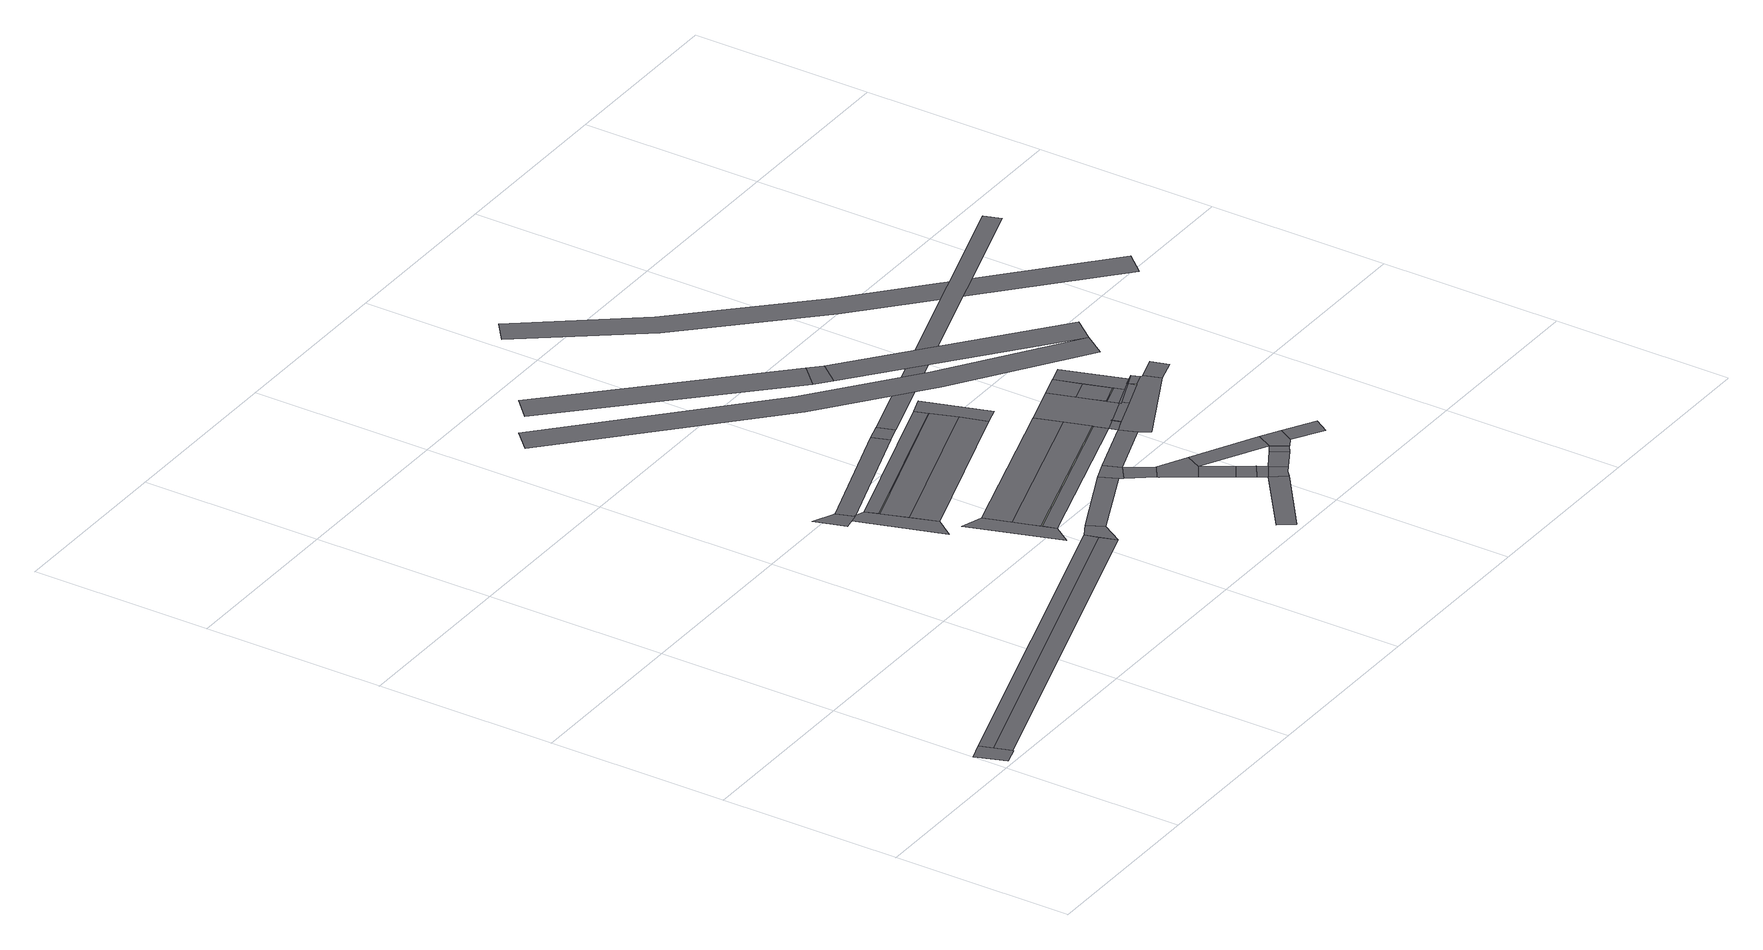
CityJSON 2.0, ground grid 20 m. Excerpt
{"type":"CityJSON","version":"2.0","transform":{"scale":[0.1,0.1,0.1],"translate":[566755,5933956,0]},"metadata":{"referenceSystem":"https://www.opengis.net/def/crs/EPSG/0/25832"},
"CityObjects":{
"road1":{"type":"Road","attributes":{"class":"transportation","name":"Intersection 11827","_createdBy":"webcityeditor","_createdAt":"2026-07-30T19:20:00.000Z","_connectedOsm2streetsRoadIds":["12825","14376","12824"],"_osm2streetsRoadEndpoints":{"12824":"end","12825":"start","14376":"end"},"_osmNodeIds":["4279078306"],"_intersectionControl":"Signed","_verticalProfile":{"placement":"surface","source":"osm_tags","elevationM":0,"osmLayer":0}},"geometry":[{"type":"MultiSurface","lod":"2","boundaries":[[[0,1,2,3,4]]],"semantics":{"surfaces":[{"type":"TrafficArea","function":"intersection","transportationUsage":"intersection","surfaceMaterial":"asphalt","source":"osm2streets","sourceType":"Connection","connectedRoadIds":["12825","14376","12824"],"roadEndpoints":{"12824":"end","12825":"start","14376":"end"},"osmNodeIds":["4279078306"]}],"values":[0]}}]},
"road2":{"type":"Road","attributes":{"class":"transportation","function":"road","name":"osm2streets road 12825","_createdBy":"webcityeditor","_createdAt":"2026-07-30T19:20:00.000Z","_osmWayIds":["363237040"],"_osm2streetsLaneCount":2,"_highwayType":"path","_osmTags":{"highway":"path","name":"osm2streets road 12825","layer":"1"},"_verticalProfile":{"placement":"elevated","source":"osm_tags","osmLayer":1}},"geometry":[{"type":"MultiSurface","lod":"2","boundaries":[[[5,6,7,4]],[[3,8,6,5]]],"semantics":{"surfaces":[{"type":"TrafficArea","function":"bike_lane","trafficDirection":"forward","transportationUsage":"bike_lane","surfaceMaterial":"asphalt","verticalPlacement":"elevated","source":"osm2streets","sourceType":"Biking","sourceSurfaceIndex":0,"osm2streetsLaneIndex":0,"osmWayIds":["363237040"],"allowedModes":["bicycle"]},{"type":"TrafficArea","function":"sidewalk","trafficDirection":"forward","transportationUsage":"sidewalk","surfaceMaterial":"asphalt","verticalPlacement":"elevated","source":"osm2streets","sourceType":"Footway","sourceSurfaceIndex":1,"osm2streetsLaneIndex":1,"osmWayIds":["363237040"],"allowedModes":["pedestrian"]}],"values":[0,1]}}]},
"road3":{"type":"Road","attributes":{"class":"transportation","name":"Intersection 14780","_createdBy":"webcityeditor","_createdAt":"2026-07-30T19:20:00.000Z","_connectedOsm2streetsRoadIds":["18038","18044"],"_osm2streetsRoadEndpoints":{"18038":"end","18044":"start"},"_osmNodeIds":["6545686206"],"_intersectionControl":"Signed","_verticalProfile":{"placement":"surface","source":"osm_tags","elevationM":0,"osmLayer":0}},"geometry":[{"type":"MultiSurface","lod":"2","boundaries":[[[9,10,11,12]]],"semantics":{"surfaces":[{"type":"TrafficArea","function":"intersection","transportationUsage":"intersection","surfaceMaterial":"asphalt","source":"osm2streets","sourceType":"Connection","connectedRoadIds":["18038","18044"],"roadEndpoints":{"18038":"end","18044":"start"},"osmNodeIds":["6545686206"]}],"values":[0]}}]},
"road4":{"type":"Road","attributes":{"class":"transportation","name":"Intersection 2974","_createdBy":"webcityeditor","_createdAt":"2026-07-30T19:20:00.000Z","_connectedOsm2streetsRoadIds":["22602","3642"],"_osm2streetsRoadEndpoints":{"3642":"start","22602":"end"},"_osmNodeIds":["10588207472"],"_intersectionControl":"Signed","_verticalProfile":{"placement":"surface","source":"osm_tags","elevationM":0,"osmLayer":0}},"geometry":[{"type":"MultiSurface","lod":"2","boundaries":[[[13,14,15,16]]],"semantics":{"surfaces":[{"type":"TrafficArea","function":"intersection","transportationUsage":"intersection","surfaceMaterial":"asphalt","source":"osm2streets","sourceType":"Connection","connectedRoadIds":["22602","3642"],"roadEndpoints":{"3642":"start","22602":"end"},"osmNodeIds":["10588207472"]}],"values":[0]}}]},
"road5":{"type":"Road","attributes":{"class":"transportation","name":"Intersection 2977","_createdBy":"webcityeditor","_createdAt":"2026-07-30T19:20:00.000Z","_connectedOsm2streetsRoadIds":["22595","3644"],"_osm2streetsRoadEndpoints":{"3644":"end","22595":"start"},"_osmNodeIds":["10588207490"],"_intersectionControl":"Signed","_verticalProfile":{"placement":"surface","source":"osm_tags","elevationM":0,"osmLayer":0}},"geometry":[{"type":"MultiSurface","lod":"2","boundaries":[[[17,18,19,20]]],"semantics":{"surfaces":[{"type":"TrafficArea","function":"intersection","transportationUsage":"intersection","surfaceMaterial":"asphalt","source":"osm2streets","sourceType":"Connection","connectedRoadIds":["22595","3644"],"roadEndpoints":{"3644":"end","22595":"start"},"osmNodeIds":["10588207490"]}],"values":[0]}}]},
"road6":{"type":"Road","attributes":{"class":"transportation","name":"Intersection 10451","_createdBy":"webcityeditor","_createdAt":"2026-07-30T19:20:00.000Z","_connectedOsm2streetsRoadIds":["18037","12825"],"_osm2streetsRoadEndpoints":{"12825":"end","18037":"start"},"_osmNodeIds":["3674140885"],"_intersectionControl":"Signed","_verticalProfile":{"placement":"surface","source":"osm_tags","elevationM":0,"osmLayer":0}},"geometry":[{"type":"MultiSurface","lod":"2","boundaries":[[[8,21,22,7]]],"semantics":{"surfaces":[{"type":"TrafficArea","function":"intersection","transportationUsage":"intersection","surfaceMaterial":"asphalt","source":"osm2streets","sourceType":"Connection","connectedRoadIds":["18037","12825"],"roadEndpoints":{"12825":"end","18037":"start"},"osmNodeIds":["3674140885"]}],"values":[0]}}]},
"road7":{"type":"Road","attributes":{"class":"transportation","function":"road","name":"osm2streets road 18038","_createdBy":"webcityeditor","_createdAt":"2026-07-30T19:20:00.000Z","_osmWayIds":["696988723"],"_osm2streetsLaneCount":1,"_highwayType":"footway","_osmTags":{"highway":"footway","name":"osm2streets road 18038","layer":"0"},"_verticalProfile":{"placement":"surface","source":"osm_tags","elevationM":0,"osmLayer":0}},"geometry":[{"type":"MultiSurface","lod":"2","boundaries":[[[23,9,12,24]]],"semantics":{"surfaces":[{"type":"TrafficArea","function":"sidewalk","trafficDirection":"forward","transportationUsage":"sidewalk","surfaceMaterial":"asphalt","verticalPlacement":"surface","roadElevation":0,"source":"osm2streets","sourceType":"Footway","sourceSurfaceIndex":0,"osm2streetsLaneIndex":0,"osmWayIds":["696988723"],"allowedModes":["pedestrian"]}],"values":[0]}}]},
"road8":{"type":"Road","attributes":{"class":"transportation","function":"road","name":"osm2streets road 18037","_createdBy":"webcityeditor","_createdAt":"2026-07-30T19:20:00.000Z","_osmWayIds":["696988722"],"_osm2streetsLaneCount":1,"_highwayType":"footway","_osmTags":{"highway":"footway","name":"osm2streets road 18037","layer":"0"},"_verticalProfile":{"placement":"surface","source":"osm_tags","elevationM":0,"osmLayer":0}},"geometry":[{"type":"MultiSurface","lod":"2","boundaries":[[[21,25,26,22]]],"semantics":{"surfaces":[{"type":"TrafficArea","function":"sidewalk","trafficDirection":"forward","transportationUsage":"sidewalk","surfaceMaterial":"paving_stones","verticalPlacement":"surface","roadElevation":0,"source":"osm2streets","sourceType":"Footway","sourceSurfaceIndex":0,"osm2streetsLaneIndex":0,"osmWayIds":["696988722"],"allowedModes":["pedestrian"]}],"values":[0]}}]},
"road9":{"type":"Road","attributes":{"class":"transportation","function":"road","name":"Altmannbrücke","_createdBy":"webcityeditor","_createdAt":"2026-07-30T19:20:00.000Z","_osmWayIds":["1135854787"],"_osm2streetsLaneCount":4,"_highwayType":"secondary","_osmTags":{"highway":"secondary","name":"Altmannbrücke","layer":"0"},"_verticalProfile":{"placement":"surface","source":"osm_tags","elevationM":0,"osmLayer":0}},"geometry":[{"type":"MultiSurface","lod":"2","boundaries":[[[27,28,14,29]],[[30,31,28,27]],[[32,33,31,30]],[[34,15,33,32]]],"semantics":{"surfaces":[{"type":"TrafficArea","function":"driving_lane","trafficDirection":"forward","transportationUsage":"car_lane","surfaceMaterial":"asphalt","maxspeed":30,"verticalPlacement":"surface","roadElevation":0,"source":"osm2streets","sourceType":"Driving","sourceSurfaceIndex":0,"osm2streetsLaneIndex":0,"osmWayIds":["1135854787"],"allowedModes":["car"]},{"type":"TrafficArea","function":"driving_lane","trafficDirection":"forward","transportationUsage":"car_lane","surfaceMaterial":"asphalt","maxspeed":30,"verticalPlacement":"surface","roadElevation":0,"source":"osm2streets","sourceType":"Driving","sourceSurfaceIndex":1,"osm2streetsLaneIndex":1,"osmWayIds":["1135854787"],"allowedModes":["car"]},{"type":"AuxiliaryTrafficArea","function":"median","trafficDirection":"forward","transportationUsage":"median","surfaceMaterial":"asphalt","maxspeed":30,"verticalPlacement":"surface","roadElevation":0,"source":"osm2streets","sourceType":"Buffer(Curb)","sourceSurfaceIndex":2,"osm2streetsLaneIndex":2,"osmWayIds":["1135854787"],"osm2streetsPropertiesJson":"{\"allowed_turns\":[],\"direction\":\"Forward\",\"index\":2,\"layer\":0,\"osm_way_ids\":[1135854787],\"road\":22602,\"speed_limit\":\"Some(Speed(8.3333))\",\"type\":\"Buffer(Curb)\",\"width\":0.1}"},{"type":"TrafficArea","function":"sidewalk","trafficDirection":"forward","transportationUsage":"sidewalk","surfaceMaterial":"asphalt","maxspeed":30,"verticalPlacement":"surface","roadElevation":0,"source":"osm2streets","sourceType":"Sidewalk","sourceSurfaceIndex":3,"osm2streetsLaneIndex":3,"osmWayIds":["1135854787"],"allowedModes":["pedestrian"]}],"values":[0,1,2,3]}}]},
"road10":{"type":"Road","attributes":{"class":"transportation","function":"road","name":"Altmannbrücke","_createdBy":"webcityeditor","_createdAt":"2026-07-30T19:20:00.000Z","_osmWayIds":["1135854782"],"_osm2streetsLaneCount":4,"_highwayType":"secondary","_osmTags":{"highway":"secondary","name":"Altmannbrücke","layer":"0"},"_verticalProfile":{"placement":"surface","source":"osm_tags","elevationM":0,"osmLayer":0}},"geometry":[{"type":"MultiSurface","lod":"2","boundaries":[[[35,36,37,19]],[[38,39,36,35]],[[40,41,39,38]],[[18,42,41,40]]],"semantics":{"surfaces":[{"type":"TrafficArea","function":"driving_lane","trafficDirection":"forward","transportationUsage":"car_lane","surfaceMaterial":"asphalt","maxspeed":30,"verticalPlacement":"surface","roadElevation":0,"source":"osm2streets","sourceType":"Driving","sourceSurfaceIndex":0,"osm2streetsLaneIndex":0,"osmWayIds":["1135854782"],"allowedModes":["car"]},{"type":"TrafficArea","function":"driving_lane","trafficDirection":"forward","transportationUsage":"car_lane","surfaceMaterial":"asphalt","maxspeed":30,"verticalPlacement":"surface","roadElevation":0,"source":"osm2streets","sourceType":"Driving","sourceSurfaceIndex":1,"osm2streetsLaneIndex":1,"osmWayIds":["1135854782"],"allowedModes":["car"]},{"type":"AuxiliaryTrafficArea","function":"median","trafficDirection":"forward","transportationUsage":"median","surfaceMaterial":"asphalt","maxspeed":30,"verticalPlacement":"surface","roadElevation":0,"source":"osm2streets","sourceType":"Buffer(Curb)","sourceSurfaceIndex":2,"osm2streetsLaneIndex":2,"osmWayIds":["1135854782"],"osm2streetsPropertiesJson":"{\"allowed_turns\":[],\"direction\":\"Forward\",\"index\":2,\"layer\":0,\"osm_way_ids\":[1135854782],\"road\":22595,\"speed_limit\":\"Some(Speed(8.3333))\",\"type\":\"Buffer(Curb)\",\"width\":0.1}"},{"type":"TrafficArea","function":"sidewalk","trafficDirection":"forward","transportationUsage":"sidewalk","surfaceMaterial":"asphalt","maxspeed":30,"verticalPlacement":"surface","roadElevation":0,"source":"osm2streets","sourceType":"Sidewalk","sourceSurfaceIndex":3,"osm2streetsLaneIndex":3,"osmWayIds":["1135854782"],"allowedModes":["pedestrian"]}],"values":[0,1,2,3]}}]},
"road11":{"type":"Road","attributes":{"class":"transportation","function":"road","name":"osm2streets road 14372","_createdBy":"webcityeditor","_createdAt":"2026-07-30T19:20:00.000Z","_osmWayIds":["428807463"],"_osm2streetsLaneCount":1,"_highwayType":"footway","_osmTags":{"highway":"footway","name":"osm2streets road 14372","layer":"0"},"_verticalProfile":{"placement":"surface","source":"osm_tags","elevationM":0,"osmLayer":0}},"geometry":[{"type":"MultiSurface","lod":"2","boundaries":[[[43,44,45,46]]],"semantics":{"surfaces":[{"type":"TrafficArea","function":"sidewalk","trafficDirection":"forward","transportationUsage":"sidewalk","surfaceMaterial":"paving_stones","verticalPlacement":"surface","roadElevation":0,"source":"osm2streets","sourceType":"Footway","sourceSurfaceIndex":0,"osm2streetsLaneIndex":0,"osmWayIds":["428807463"],"allowedModes":["pedestrian"]}],"values":[0]}}]},
"road12":{"type":"Road","attributes":{"class":"transportation","name":"Intersection 10453","_createdBy":"webcityeditor","_createdAt":"2026-07-30T19:20:00.000Z","_connectedOsm2streetsRoadIds":["18051","12829","18037"],"_osm2streetsRoadEndpoints":{"12829":"start","18037":"end","18051":"start"},"_osmNodeIds":["3674140891"],"_intersectionControl":"Signed","_verticalProfile":{"placement":"surface","source":"osm_tags","elevationM":0,"osmLayer":0}},"geometry":[{"type":"MultiSurface","lod":"2","boundaries":[[[26,25,47,48,49]]],"semantics":{"surfaces":[{"type":"TrafficArea","function":"intersection","transportationUsage":"intersection","surfaceMaterial":"asphalt","source":"osm2streets","sourceType":"Connection","connectedRoadIds":["18051","12829","18037"],"roadEndpoints":{"12829":"start","18037":"end","18051":"start"},"osmNodeIds":["3674140891"]}],"values":[0]}}]},
"road13":{"type":"Road","attributes":{"class":"transportation","function":"road","name":"osm2streets road 12829","_createdBy":"webcityeditor","_createdAt":"2026-07-30T19:20:00.000Z","_osmWayIds":["363237043"],"_osm2streetsLaneCount":1,"_highwayType":"footway","_osmTags":{"highway":"footway","name":"osm2streets road 12829","layer":"0"},"_verticalProfile":{"placement":"surface","source":"osm_tags","elevationM":0,"osmLayer":0}},"geometry":[{"type":"MultiSurface","lod":"2","boundaries":[[[47,50,51,48]]],"semantics":{"surfaces":[{"type":"TrafficArea","function":"sidewalk","trafficDirection":"forward","transportationUsage":"sidewalk","surfaceMaterial":"paving_stones","verticalPlacement":"surface","roadElevation":0,"source":"osm2streets","sourceType":"Footway","sourceSurfaceIndex":0,"osm2streetsLaneIndex":0,"osmWayIds":["363237043"],"allowedModes":["pedestrian"]}],"values":[0]}}]},
"road14":{"type":"Road","attributes":{"class":"transportation","name":"Intersection 14779","_createdBy":"webcityeditor","_createdAt":"2026-07-30T19:20:00.000Z","_connectedOsm2streetsRoadIds":["18047","18038"],"_osm2streetsRoadEndpoints":{"18038":"start","18047":"end"},"_osmNodeIds":["6545686208"],"_intersectionControl":"Signed","_verticalProfile":{"placement":"surface","source":"osm_tags","elevationM":0,"osmLayer":0}},"geometry":[{"type":"MultiSurface","lod":"2","boundaries":[[[24,52,53,23]]],"semantics":{"surfaces":[{"type":"TrafficArea","function":"intersection","transportationUsage":"intersection","surfaceMaterial":"asphalt","source":"osm2streets","sourceType":"Connection","connectedRoadIds":["18047","18038"],"roadEndpoints":{"18038":"start","18047":"end"},"osmNodeIds":["6545686208"]}],"values":[0]}}]},
"road15":{"type":"Road","attributes":{"class":"transportation","name":"Intersection 12635","_createdBy":"webcityeditor","_createdAt":"2026-07-30T19:20:00.000Z","_connectedOsm2streetsRoadIds":["12829","12830","15281"],"_osm2streetsRoadEndpoints":{"12829":"end","12830":"start","15281":"start"},"_osmNodeIds":["4924237264"],"_intersectionControl":"Signed","_verticalProfile":{"placement":"surface","source":"osm_tags","elevationM":0,"osmLayer":0}},"geometry":[{"type":"MultiSurface","lod":"2","boundaries":[[[54,55,56,57,51,50]]],"semantics":{"surfaces":[{"type":"TrafficArea","function":"intersection","transportationUsage":"intersection","surfaceMaterial":"asphalt","source":"osm2streets","sourceType":"Connection","connectedRoadIds":["12829","12830","15281"],"roadEndpoints":{"12829":"end","12830":"start","15281":"start"},"osmNodeIds":["4924237264"]}],"values":[0]}}]},
"road16":{"type":"Road","attributes":{"class":"transportation","function":"road","name":"Berlin-Hamburger Bahn","_createdBy":"webcityeditor","_createdAt":"2026-07-30T19:20:00.000Z","_osmWayIds":["28679282"],"_osm2streetsLaneCount":1,"_highwayType":"rail","_osmTags":{"highway":"rail","name":"Berlin-Hamburger Bahn","layer":"0"},"_verticalProfile":{"placement":"surface","source":"osm_tags","elevationM":0,"osmLayer":0}},"geometry":[{"type":"MultiSurface","lod":"2","boundaries":[[[58,59,60,61]]],"semantics":{"surfaces":[{"type":"TrafficArea","function":"driving_lane","trafficDirection":"forward","transportationUsage":"car_lane","surfaceMaterial":"asphalt","verticalPlacement":"surface","roadElevation":0,"source":"osm2streets","sourceType":"LightRail","sourceSurfaceIndex":0,"osm2streetsLaneIndex":0,"osmWayIds":["28679282"],"allowedModes":["car"]}],"values":[0]}}]},
"road17":{"type":"Road","attributes":{"class":"transportation","function":"road","name":"osm2streets road 15281","_createdBy":"webcityeditor","_createdAt":"2026-07-30T19:20:00.000Z","_osmWayIds":["501691364"],"_osm2streetsLaneCount":1,"_highwayType":"steps","_osmTags":{"highway":"steps","name":"osm2streets road 15281","layer":"0"},"_verticalProfile":{"placement":"surface","source":"osm_tags","elevationM":0,"osmLayer":0}},"geometry":[{"type":"MultiSurface","lod":"2","boundaries":[[[55,62,63,56]]],"semantics":{"surfaces":[{"type":"TrafficArea","function":"sidewalk","trafficDirection":"forward","transportationUsage":"sidewalk","surfaceMaterial":"paving_stones","verticalPlacement":"surface","roadElevation":0,"source":"osm2streets","sourceType":"Footway","sourceSurfaceIndex":0,"osm2streetsLaneIndex":0,"osmWayIds":["501691364"],"allowedModes":["pedestrian"]}],"values":[0]}}]},
"road18":{"type":"Road","attributes":{"class":"transportation","name":"Intersection 12636","_createdBy":"webcityeditor","_createdAt":"2026-07-30T19:20:00.000Z","_connectedOsm2streetsRoadIds":["15281","15282"],"_osm2streetsRoadEndpoints":{"15281":"end","15282":"start"},"_osmNodeIds":["4924237263"],"_intersectionControl":"Signed","_verticalProfile":{"placement":"surface","source":"osm_tags","elevationM":0,"osmLayer":0}},"geometry":[{"type":"MultiSurface","lod":"2","boundaries":[[[62,64,65,63]]],"semantics":{"surfaces":[{"type":"TrafficArea","function":"intersection","transportationUsage":"intersection","surfaceMaterial":"asphalt","source":"osm2streets","sourceType":"Connection","connectedRoadIds":["15281","15282"],"roadEndpoints":{"15281":"end","15282":"start"},"osmNodeIds":["4924237263"]}],"values":[0]}}]},
"road19":{"type":"Road","attributes":{"class":"transportation","function":"road","name":"osm2streets road 15282","_createdBy":"webcityeditor","_createdAt":"2026-07-30T19:20:00.000Z","_osmWayIds":["501691365"],"_osm2streetsLaneCount":1,"_highwayType":"footway","_osmTags":{"highway":"footway","name":"osm2streets road 15282","layer":"0"},"_verticalProfile":{"placement":"surface","source":"osm_tags","elevationM":0,"osmLayer":0}},"geometry":[{"type":"MultiSurface","lod":"2","boundaries":[[[64,45,66,65]]],"semantics":{"surfaces":[{"type":"TrafficArea","function":"sidewalk","trafficDirection":"forward","transportationUsage":"sidewalk","surfaceMaterial":"paving_stones","verticalPlacement":"surface","roadElevation":0,"source":"osm2streets","sourceType":"Footway","sourceSurfaceIndex":0,"osm2streetsLaneIndex":0,"osmWayIds":["501691365"],"allowedModes":["pedestrian"]}],"values":[0]}}]},
"road20":{"type":"Road","attributes":{"class":"transportation","function":"road","name":"osm2streets road 18051","_createdBy":"webcityeditor","_createdAt":"2026-07-30T19:20:00.000Z","_osmWayIds":["696988729"],"_osm2streetsLaneCount":1,"_highwayType":"footway","_osmTags":{"highway":"footway","name":"osm2streets road 18051","layer":"0"},"_verticalProfile":{"placement":"surface","source":"osm_tags","elevationM":0,"osmLayer":0}},"geometry":[{"type":"MultiSurface","lod":"2","boundaries":[[[48,67,68,49]]],"semantics":{"surfaces":[{"type":"TrafficArea","function":"sidewalk","trafficDirection":"forward","transportationUsage":"sidewalk","surfaceMaterial":"asphalt","verticalPlacement":"surface","roadElevation":0,"source":"osm2streets","sourceType":"Footway","sourceSurfaceIndex":0,"osm2streetsLaneIndex":0,"osmWayIds":["696988729"],"allowedModes":["pedestrian"]}],"values":[0]}}]},
"road21":{"type":"Road","attributes":{"class":"transportation","name":"Intersection 12637","_createdBy":"webcityeditor","_createdAt":"2026-07-30T19:20:00.000Z","_connectedOsm2streetsRoadIds":["15282","14373","14372"],"_osm2streetsRoadEndpoints":{"14372":"end","14373":"start","15282":"end"},"_osmNodeIds":["583203496"],"_intersectionControl":"Signed","_verticalProfile":{"placement":"surface","source":"osm_tags","elevationM":0,"osmLayer":0}},"geometry":[{"type":"MultiSurface","lod":"2","boundaries":[[[44,69,70,66,45]]],"semantics":{"surfaces":[{"type":"TrafficArea","function":"intersection","transportationUsage":"intersection","surfaceMaterial":"asphalt","source":"osm2streets","sourceType":"Connection","connectedRoadIds":["15282","14373","14372"],"roadEndpoints":{"14372":"end","14373":"start","15282":"end"},"osmNodeIds":["583203496"]}],"values":[0]}}]},
"road22":{"type":"Road","attributes":{"class":"transportation","function":"road","name":"osm2streets road 3178","_createdBy":"webcityeditor","_createdAt":"2026-07-30T19:20:00.000Z","_osmWayIds":["28679283"],"_osm2streetsLaneCount":1,"_highwayType":"rail","_osmTags":{"highway":"rail","name":"osm2streets road 3178","layer":"0"},"_verticalProfile":{"placement":"surface","source":"osm_tags","elevationM":0,"osmLayer":0}},"geometry":[{"type":"MultiSurface","lod":"2","boundaries":[[[71,72,73,74,75,76,77,78]]],"semantics":{"surfaces":[{"type":"TrafficArea","function":"driving_lane","trafficDirection":"forward","transportationUsage":"car_lane","surfaceMaterial":"asphalt","verticalPlacement":"surface","roadElevation":0,"source":"osm2streets","sourceType":"LightRail","sourceSurfaceIndex":0,"osm2streetsLaneIndex":0,"osmWayIds":["28679283"],"allowedModes":["car"]}],"values":[0]}}]},
"road23":{"type":"Road","attributes":{"class":"transportation","name":"Intersection 18715","_createdBy":"webcityeditor","_createdAt":"2026-07-30T19:20:00.000Z","_connectedOsm2streetsRoadIds":["22604","22602"],"_osm2streetsRoadEndpoints":{"22602":"start","22604":"end"},"_osmNodeIds":["10588207474"],"_intersectionControl":"Signed","_verticalProfile":{"placement":"surface","source":"osm_tags","elevationM":0,"osmLayer":0}},"geometry":[{"type":"MultiSurface","lod":"2","boundaries":[[[29,79,80,34]]],"semantics":{"surfaces":[{"type":"TrafficArea","function":"intersection","transportationUsage":"intersection","surfaceMaterial":"asphalt","source":"osm2streets","sourceType":"Connection","connectedRoadIds":["22604","22602"],"roadEndpoints":{"22602":"start","22604":"end"},"osmNodeIds":["10588207474"]}],"values":[0]}}]},
"road24":{"type":"Road","attributes":{"class":"transportation","function":"road","name":"osm2streets road 14373","_createdBy":"webcityeditor","_createdAt":"2026-07-30T19:20:00.000Z","_osmWayIds":["428807463"],"_osm2streetsLaneCount":1,"_highwayType":"footway","_osmTags":{"highway":"footway","name":"osm2streets road 14373","layer":"0"},"_verticalProfile":{"placement":"surface","source":"osm_tags","elevationM":0,"osmLayer":0}},"geometry":[{"type":"MultiSurface","lod":"2","boundaries":[[[70,81,82,66]]],"semantics":{"surfaces":[{"type":"TrafficArea","function":"sidewalk","trafficDirection":"forward","transportationUsage":"sidewalk","surfaceMaterial":"paving_stones","verticalPlacement":"surface","roadElevation":0,"source":"osm2streets","sourceType":"Footway","sourceSurfaceIndex":0,"osm2streetsLaneIndex":0,"osmWayIds":["428807463"],"allowedModes":["pedestrian"]}],"values":[0]}}]},
"road25":{"type":"Road","attributes":{"class":"transportation","function":"road","name":"osm2streets road 12830","_createdBy":"webcityeditor","_createdAt":"2026-07-30T19:20:00.000Z","_osmWayIds":["363237043"],"_osm2streetsLaneCount":1,"_highwayType":"footway","_osmTags":{"highway":"footway","name":"osm2streets road 12830","layer":"0"},"_verticalProfile":{"placement":"surface","source":"osm_tags","elevationM":0,"osmLayer":0}},"geometry":[{"type":"MultiSurface","lod":"2","boundaries":[[[56,83,84,57]]],"semantics":{"surfaces":[{"type":"TrafficArea","function":"sidewalk","trafficDirection":"forward","transportationUsage":"sidewalk","surfaceMaterial":"paving_stones","verticalPlacement":"surface","roadElevation":0,"source":"osm2streets","sourceType":"Footway","sourceSurfaceIndex":0,"osm2streetsLaneIndex":0,"osmWayIds":["363237043"],"allowedModes":["pedestrian"]}],"values":[0]}}]},
"road26":{"type":"Road","attributes":{"class":"transportation","name":"Intersection 3964","_createdBy":"webcityeditor","_createdAt":"2026-07-30T19:20:00.000Z","_connectedOsm2streetsRoadIds":["4721","14373"],"_osm2streetsRoadEndpoints":{"4721":"start","14373":"end"},"_osmNodeIds":["583203506"],"_intersectionControl":"Signed","_verticalProfile":{"placement":"surface","source":"osm_tags","elevationM":0,"osmLayer":0}},"geometry":[{"type":"MultiSurface","lod":"2","boundaries":[[[83,82,81,85]]],"semantics":{"surfaces":[{"type":"TrafficArea","function":"intersection","transportationUsage":"intersection","surfaceMaterial":"asphalt","source":"osm2streets","sourceType":"Connection","connectedRoadIds":["4721","14373"],"roadEndpoints":{"4721":"start","14373":"end"},"osmNodeIds":["583203506"]}],"values":[0]}}]},
"road27":{"type":"Road","attributes":{"class":"transportation","function":"road","name":"osm2streets road 4721","_createdBy":"webcityeditor","_createdAt":"2026-07-30T19:20:00.000Z","_osmWayIds":["45816944"],"_osm2streetsLaneCount":1,"_highwayType":"footway","_osmTags":{"highway":"footway","name":"osm2streets road 4721","layer":"0"},"_verticalProfile":{"placement":"surface","source":"osm_tags","elevationM":0,"osmLayer":0}},"geometry":[{"type":"MultiSurface","lod":"2","boundaries":[[[85,86,83]]],"semantics":{"surfaces":[{"type":"TrafficArea","function":"sidewalk","trafficDirection":"forward","transportationUsage":"sidewalk","surfaceMaterial":"paving_stones","verticalPlacement":"surface","roadElevation":0,"source":"osm2streets","sourceType":"Footway","sourceSurfaceIndex":0,"osm2streetsLaneIndex":0,"osmWayIds":["45816944"],"allowedModes":["pedestrian"]}],"values":[0]}}]},
"road28":{"type":"Road","attributes":{"class":"transportation","name":"Intersection 2570","_createdBy":"webcityeditor","_createdAt":"2026-07-30T19:20:00.000Z","_connectedOsm2streetsRoadIds":["3177","11639"],"_osm2streetsRoadEndpoints":{"3177":"end","11639":"start"},"_osmNodeIds":["986373166"],"_intersectionControl":"Signed","_verticalProfile":{"placement":"surface","source":"osm_tags","elevationM":0,"osmLayer":0}},"geometry":[{"type":"MultiSurface","lod":"2","boundaries":[[[59,87,88,60]]],"semantics":{"surfaces":[{"type":"TrafficArea","function":"intersection","transportationUsage":"intersection","surfaceMaterial":"asphalt","source":"osm2streets","sourceType":"Connection","connectedRoadIds":["3177","11639"],"roadEndpoints":{"3177":"end","11639":"start"},"osmNodeIds":["986373166"]}],"values":[0]}}]},
"road29":{"type":"Road","attributes":{"class":"transportation","name":"Intersection 10454","_createdBy":"webcityeditor","_createdAt":"2026-07-30T19:20:00.000Z","_connectedOsm2streetsRoadIds":["12830","4722","4721"],"_osm2streetsRoadEndpoints":{"4721":"end","4722":"start","12830":"end"},"_osmNodeIds":["583203507"],"_intersectionControl":"Signed","_verticalProfile":{"placement":"surface","source":"osm_tags","elevationM":0,"osmLayer":0}},"geometry":[{"type":"MultiSurface","lod":"2","boundaries":[[[86,89,90,84,83]]],"semantics":{"surfaces":[{"type":"TrafficArea","function":"intersection","transportationUsage":"intersection","surfaceMaterial":"asphalt","source":"osm2streets","sourceType":"Connection","connectedRoadIds":["12830","4722","4721"],"roadEndpoints":{"4721":"end","4722":"start","12830":"end"},"osmNodeIds":["583203507"]}],"values":[0]}}]},
"road30":{"type":"Road","attributes":{"class":"transportation","name":"Intersection 14759","_createdBy":"webcityeditor","_createdAt":"2026-07-30T19:20:00.000Z","_connectedOsm2streetsRoadIds":["22596","18003","22595"],"_osm2streetsRoadEndpoints":{"18003":"end","22595":"end","22596":"start"},"_osmNodeIds":["10588207462"],"_intersectionControl":"Signed","_verticalProfile":{"placement":"surface","source":"osm_tags","elevationM":0,"osmLayer":0}},"geometry":[{"type":"MultiSurface","lod":"2","boundaries":[[[37,42,91,92,93]]],"semantics":{"surfaces":[{"type":"TrafficArea","function":"intersection","transportationUsage":"intersection","surfaceMaterial":"asphalt","source":"osm2streets","sourceType":"Fork","connectedRoadIds":["22596","18003","22595"],"roadEndpoints":{"18003":"end","22595":"end","22596":"start"},"osmNodeIds":["10588207462"]}],"values":[0]}}]},
"road31":{"type":"Road","attributes":{"class":"transportation","function":"road","name":"osm2streets road 4722","_createdBy":"webcityeditor","_createdAt":"2026-07-30T19:20:00.000Z","_osmWayIds":["45816944"],"_osm2streetsLaneCount":1,"_highwayType":"footway","_osmTags":{"highway":"footway","name":"osm2streets road 4722","layer":"0"},"_verticalProfile":{"placement":"surface","source":"osm_tags","elevationM":0,"osmLayer":0}},"geometry":[{"type":"MultiSurface","lod":"2","boundaries":[[[89,94,95,90]]],"semantics":{"surfaces":[{"type":"TrafficArea","function":"sidewalk","trafficDirection":"forward","transportationUsage":"sidewalk","surfaceMaterial":"paving_stones","verticalPlacement":"surface","roadElevation":0,"source":"osm2streets","sourceType":"Footway","sourceSurfaceIndex":0,"osm2streetsLaneIndex":0,"osmWayIds":["45816944"],"allowedModes":["pedestrian"]}],"values":[0]}}]},
"road32":{"type":"Road","attributes":{"class":"transportation","function":"road","name":"Münzstraße","_createdBy":"webcityeditor","_createdAt":"2026-07-30T19:20:00.000Z","_osmWayIds":["696163006"],"_osm2streetsLaneCount":6,"_highwayType":"residential","_osmTags":{"highway":"residential","name":"Münzstraße","layer":"0"},"_verticalProfile":{"placement":"surface","source":"osm_tags","elevationM":0,"osmLayer":0}},"geometry":[{"type":"MultiSurface","lod":"2","boundaries":[[[96,97,42,68]],[[98,99,97,96]],[[100,101,99,98]],[[102,103,101,100]],[[104,105,103,102]],[[106,91,105,104]]],"semantics":{"surfaces":[{"type":"TrafficArea","function":"sidewalk","trafficDirection":"backward","transportationUsage":"sidewalk","surfaceMaterial":"paving_stones","maxspeed":30,"verticalPlacement":"surface","roadElevation":0,"source":"osm2streets","sourceType":"Sidewalk","sourceSurfaceIndex":0,"osm2streetsLaneIndex":0,"osmWayIds":["696163006"],"allowedModes":["pedestrian"]},{"type":"AuxiliaryTrafficArea","function":"median","trafficDirection":"backward","transportationUsage":"median","surfaceMaterial":"asphalt","maxspeed":30,"verticalPlacement":"surface","roadElevation":0,"source":"osm2streets","sourceType":"Buffer(Curb)","sourceSurfaceIndex":1,"osm2streetsLaneIndex":1,"osmWayIds":["696163006"],"osm2streetsPropertiesJson":"{\"allowed_turns\":[],\"direction\":\"Backward\",\"index\":1,\"layer\":0,\"osm_way_ids\":[696163006],\"road\":18003,\"speed_limit\":\"Some(Speed(8.3333))\",\"type\":\"Buffer(Curb)\",\"width\":0.1}"},{"type":"TrafficArea","function":"driving_lane","trafficDirection":"backward","transportationUsage":"car_lane","surfaceMaterial":"asphalt","maxspeed":30,"verticalPlacement":"surface","roadElevation":0,"source":"osm2streets","sourceType":"Driving","sourceSurfaceIndex":2,"osm2streetsLaneIndex":2,"osmWayIds":["696163006"],"allowedModes":["car"]},{"type":"TrafficArea","function":"driving_lane","trafficDirection":"forward","transportationUsage":"car_lane","surfaceMaterial":"asphalt","maxspeed":30,"verticalPlacement":"surface","roadElevation":0,"source":"osm2streets","sourceType":"Driving","sourceSurfaceIndex":3,"osm2streetsLaneIndex":3,"osmWayIds":["696163006"],"allowedModes":["car"]},{"type":"AuxiliaryTrafficArea","function":"median","trafficDirection":"forward","transportationUsage":"median","surfaceMaterial":"asphalt","maxspeed":30,"verticalPlacement":"surface","roadElevation":0,"source":"osm2streets","sourceType":"Buffer(Curb)","sourceSurfaceIndex":4,"osm2streetsLaneIndex":4,"osmWayIds":["696163006"],"osm2streetsPropertiesJson":"{\"allowed_turns\":[],\"direction\":\"Forward\",\"index\":4,\"layer\":0,\"osm_way_ids\":[696163006],\"road\":18003,\"speed_limit\":\"Some(Speed(8.3333))\",\"type\":\"Buffer(Curb)\",\"width\":0.1}"},{"type":"TrafficArea","function":"sidewalk","trafficDirection":"forward","transportationUsage":"sidewalk","surfaceMaterial":"paving_stones","maxspeed":30,"verticalPlacement":"surface","roadElevation":0,"source":"osm2streets","sourceType":"Sidewalk","sourceSurfaceIndex":5,"osm2streetsLaneIndex":5,"osmWayIds":["696163006"],"allowedModes":["pedestrian"]}],"values":[0,1,2,3,4,5]}}]},
"road33":{"type":"Road","attributes":{"class":"transportation","name":"Intersection 14788","_createdBy":"webcityeditor","_createdAt":"2026-07-30T19:20:00.000Z","_connectedOsm2streetsRoadIds":["18003","18052","18002","18051"],"_osm2streetsRoadEndpoints":{"18002":"end","18003":"start","18051":"end","18052":"start"},"_osmNodeIds":["6537250723"],"_intersectionControl":"Signed","_verticalProfile":{"placement":"surface","source":"osm_tags","elevationM":0,"osmLayer":0}},"geometry":[{"type":"MultiSurface","lod":"2","boundaries":[[[67,107,108,109,110,106,68]]],"semantics":{"surfaces":[{"type":"TrafficArea","function":"intersection","transportationUsage":"intersection","surfaceMaterial":"asphalt","source":"osm2streets","sourceType":"Intersection","connectedRoadIds":["18003","18052","18002","18051"],"roadEndpoints":{"18002":"end","18003":"start","18051":"end","18052":"start"},"osmNodeIds":["6537250723"]}],"values":[0]}}]},
"road34":{"type":"Road","attributes":{"class":"transportation","function":"road","name":"Altmannbrücke","_createdBy":"webcityeditor","_createdAt":"2026-07-30T19:20:00.000Z","_osmWayIds":["1135854782"],"_osm2streetsLaneCount":4,"_highwayType":"secondary","_osmTags":{"highway":"secondary","name":"Altmannbrücke","layer":"0"},"_verticalProfile":{"placement":"surface","source":"osm_tags","elevationM":0,"osmLayer":0}},"geometry":[{"type":"MultiSurface","lod":"2","boundaries":[[[111,112,113,93]],[[114,115,112,111]],[[116,117,115,114]],[[92,118,117,116]]],"semantics":{"surfaces":[{"type":"TrafficArea","function":"driving_lane","trafficDirection":"forward","transportationUsage":"car_lane","surfaceMaterial":"asphalt","maxspeed":30,"verticalPlacement":"surface","roadElevation":0,"source":"osm2streets","sourceType":"Driving","sourceSurfaceIndex":0,"osm2streetsLaneIndex":0,"osmWayIds":["1135854782"],"allowedModes":["car"]},{"type":"TrafficArea","function":"driving_lane","trafficDirection":"forward","transportationUsage":"car_lane","surfaceMaterial":"asphalt","maxspeed":30,"verticalPlacement":"surface","roadElevation":0,"source":"osm2streets","sourceType":"Driving","sourceSurfaceIndex":1,"osm2streetsLaneIndex":1,"osmWayIds":["1135854782"],"allowedModes":["car"]},{"type":"AuxiliaryTrafficArea","function":"median","trafficDirection":"forward","transportationUsage":"median","surfaceMaterial":"asphalt","maxspeed":30,"verticalPlacement":"surface","roadElevation":0,"source":"osm2streets","sourceType":"Buffer(Curb)","sourceSurfaceIndex":2,"osm2streetsLaneIndex":2,"osmWayIds":["1135854782"],"osm2streetsPropertiesJson":"{\"allowed_turns\":[],\"direction\":\"Forward\",\"index\":2,\"layer\":0,\"osm_way_ids\":[1135854782],\"road\":22596,\"speed_limit\":\"Some(Speed(8.3333))\",\"type\":\"Buffer(Curb)\",\"width\":0.1}"},{"type":"TrafficArea","function":"sidewalk","trafficDirection":"forward","transportationUsage":"sidewalk","surfaceMaterial":"asphalt","maxspeed":30,"verticalPlacement":"surface","roadElevation":0,"source":"osm2streets","sourceType":"Sidewalk","sourceSurfaceIndex":3,"osm2streetsLaneIndex":3,"osmWayIds":["1135854782"],"allowedModes":["pedestrian"]}],"values":[0,1,2,3]}}]},
"road35":{"type":"Road","attributes":{"class":"transportation","name":"Intersection 18711","_createdBy":"webcityeditor","_createdAt":"2026-07-30T19:20:00.000Z","_connectedOsm2streetsRoadIds":["22598","22596"],"_osm2streetsRoadEndpoints":{"22596":"end","22598":"start"},"_osmNodeIds":["10588207489"],"_intersectionControl":"Signed","_verticalProfile":{"placement":"surface","source":"osm_tags","elevationM":0,"osmLayer":0}},"geometry":[{"type":"MultiSurface","lod":"2","boundaries":[[[118,119,120,113]]],"semantics":{"surfaces":[{"type":"TrafficArea","function":"intersection","transportationUsage":"intersection","surfaceMaterial":"asphalt","source":"osm2streets","sourceType":"Connection","connectedRoadIds":["22598","22596"],"roadEndpoints":{"22596":"end","22598":"start"},"osmNodeIds":["10588207489"]}],"values":[0]}}]},
"road36":{"type":"Road","attributes":{"class":"transportation","function":"road","name":"Berlin-Hamburger Bahn","_createdBy":"webcityeditor","_createdAt":"2026-07-30T19:20:00.000Z","_osmWayIds":["303082464"],"_osm2streetsLaneCount":1,"_highwayType":"rail","_osmTags":{"highway":"rail","name":"Berlin-Hamburger Bahn","layer":"0"},"_verticalProfile":{"placement":"surface","source":"osm_tags","elevationM":0,"osmLayer":0}},"geometry":[{"type":"MultiSurface","lod":"2","boundaries":[[[87,71,121,88]]],"semantics":{"surfaces":[{"type":"TrafficArea","function":"driving_lane","trafficDirection":"forward","transportationUsage":"car_lane","surfaceMaterial":"asphalt","maxspeed":40,"verticalPlacement":"surface","roadElevation":0,"source":"osm2streets","sourceType":"LightRail","sourceSurfaceIndex":0,"osm2streetsLaneIndex":0,"osmWayIds":["303082464"],"allowedModes":["car"]}],"values":[0]}}]},
"road37":{"type":"Road","attributes":{"class":"transportation","function":"road","name":"osm2streets road 18052","_createdBy":"webcityeditor","_createdAt":"2026-07-30T19:20:00.000Z","_osmWayIds":["696988729"],"_osm2streetsLaneCount":1,"_highwayType":"footway","_osmTags":{"highway":"footway","name":"osm2streets road 18052","layer":"0"},"_verticalProfile":{"placement":"surface","source":"osm_tags","elevationM":0,"osmLayer":0}},"geometry":[{"type":"MultiSurface","lod":"2","boundaries":[[[108,122,123,109]]],"semantics":{"surfaces":[{"type":"TrafficArea","function":"sidewalk","trafficDirection":"forward","transportationUsage":"sidewalk","surfaceMaterial":"asphalt","verticalPlacement":"surface","roadElevation":0,"source":"osm2streets","sourceType":"Footway","sourceSurfaceIndex":0,"osm2streetsLaneIndex":0,"osmWayIds":["696988729"],"allowedModes":["pedestrian"]}],"values":[0]}}]},
"road38":{"type":"Road","attributes":{"class":"transportation","function":"road","name":"osm2streets road 18047","_createdBy":"webcityeditor","_createdAt":"2026-07-30T19:20:00.000Z","_osmWayIds":["696988727"],"_osm2streetsLaneCount":1,"_highwayType":"footway","_osmTags":{"highway":"footway","name":"osm2streets road 18047","layer":"1"},"_verticalProfile":{"placement":"elevated","source":"osm_tags","osmLayer":1}},"geometry":[{"type":"MultiSurface","lod":"2","boundaries":[[[124,53,52,125]]],"semantics":{"surfaces":[{"type":"TrafficArea","function":"sidewalk","trafficDirection":"forward","transportationUsage":"sidewalk","surfaceMaterial":"asphalt","verticalPlacement":"elevated","source":"osm2streets","sourceType":"Footway","sourceSurfaceIndex":0,"osm2streetsLaneIndex":0,"osmWayIds":["696988727"],"allowedModes":["pedestrian"]}],"values":[0]}}]},
"road39":{"type":"Road","attributes":{"class":"transportation","function":"road","name":"Lübeck-Hamburger Bahn","_createdBy":"webcityeditor","_createdAt":"2026-07-30T19:20:00.000Z","_osmWayIds":["28679356"],"_osm2streetsLaneCount":1,"_highwayType":"rail","_osmTags":{"highway":"rail","name":"Lübeck-Hamburger Bahn","layer":"0"},"_verticalProfile":{"placement":"surface","source":"osm_tags","elevationM":0,"osmLayer":0}},"geometry":[{"type":"MultiSurface","lod":"2","boundaries":[[[126,127,128,129,130,131,132,133]]],"semantics":{"surfaces":[{"type":"TrafficArea","function":"driving_lane","trafficDirection":"forward","transportationUsage":"car_lane","surfaceMaterial":"asphalt","verticalPlacement":"surface","roadElevation":0,"source":"osm2streets","sourceType":"LightRail","sourceSurfaceIndex":0,"osm2streetsLaneIndex":0,"osmWayIds":["28679356"],"allowedModes":["car"]}],"values":[0]}}]}
},
"vertices":[
[1,38,0],[13,5,0],[32,11,0],[32,12,0],[21,45,0],
[26,31,0],[416,158,0],[412,172,0],[422,139,0],
[314,399,0],[290,410,0],[301,376,0],[321,380,0],
[342,284,0],[357,305,0],[333,377,0],[310,385,0],
[394,181,0],[408,201,0],[385,274,0],[361,282,0],
[437,163,0],[428,181,0],
[454,447,0],[461,428,0],
[520,201,0],[511,220,0],
[533,395,0],[348,334,0],[542,366,0],[523,423,0],[338,362,0],[523,424,0],[338,363,0],[518,438,0],
[394,245,0],[580,304,0],[571,333,0],[403,217,0],[589,276,0],[404,216,0],[589,275,0],[594,260,0],
[541,8,0],[614,63,0],[601,79,0],[529,24,0],
[523,197,0],[539,209,0],[532,228,0],
[542,171,0],[558,182,0],
[479,434,0],[473,453,0],
[543,169,0],[564,137,0],[581,148,0],[590,165,0],
[305,754,0],[508,549,0],[530,571,0],[327,775,0],
[584,106,0],[601,117,0],
[595,89,0],[612,100,0],
[618,90,0],
[604,233,0],[597,251,0],
[620,69,0],[628,73,0],
[728,369,0],[590,464,0],[480,550,0],[276,742,0],[255,721,0],[460,527,0],[572,440,0],[711,345,0],
[561,372,0],[537,445,0],
[652,87,0],[642,104,0],
[651,110,0],[661,128,0],
[661,93,0],
[662,93,0],
[524,535,0],[543,558,0],
[672,99,0],[682,116,0],
[690,296,0],[640,275,0],[617,348,0],
[705,79,0],[716,96,0],
[611,257,0],[608,266,0],[612,257,0],[609,266,0],[645,269,0],[642,278,0],[678,281,0],[675,290,0],[679,282,0],[675,291,0],[693,287,0],
[611,221,0],[702,267,0],[696,286,0],[694,285,0],
[626,319,0],[651,327,0],[642,356,0],[636,290,0],[660,298,0],[636,289,0],[661,297,0],[665,283,0],
[685,290,0],[661,362,0],
[747,393,0],
[728,275,0],[722,294,0],
[865,580,0],[871,561,0],
[415,851,0],[509,727,0],[633,599,0],[859,394,0],[879,417,0],[654,621,0],[532,747,0],[438,869,0]
]}
